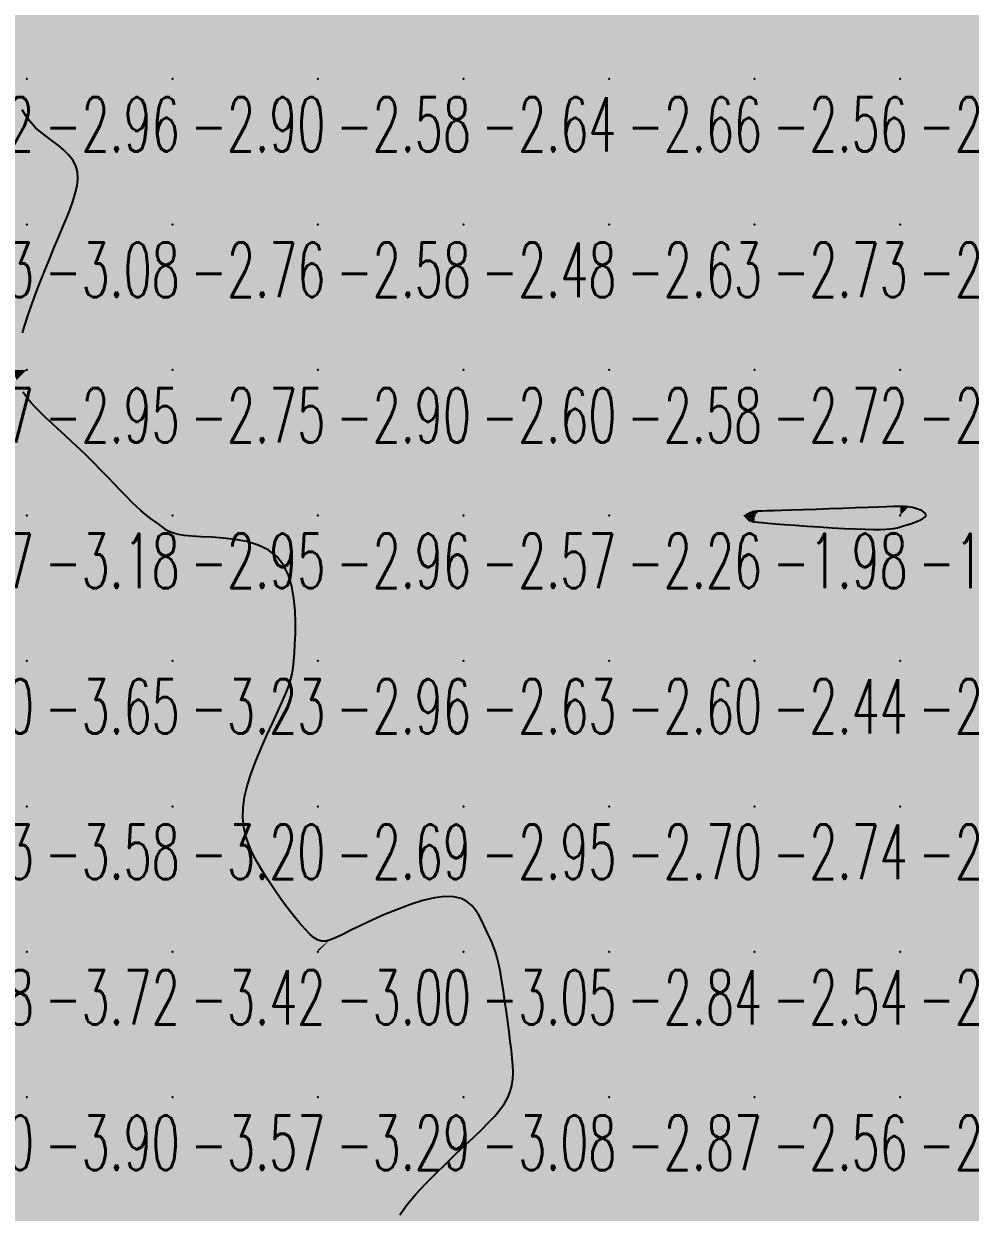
# Model space of a CAD drawing. Header units: millimetres. Extents: x 88261 to 90953, y 390274 to 392322.
# Drawn here: x 90320 to 90385.1, y 391089.3 to 391171 of the extents above; entities that cross this region are included whole.
import ezdxf
from ezdxf.enums import TextEntityAlignment as Align

# ---------------------------------------------------------------- set-up
doc = ezdxf.new("R2010")
doc.units = ezdxf.units.MM
doc.header["$LTSCALE"] = 25
for name, color, linetype in [('CN_03_00', 7, 'Continuous'), ('COTEAlt', 7, 'Continuous'), ('TN_COLORIAGE', 7, 'Continuous')]:
    doc.layers.add(name, color=color, linetype=linetype)
doc.styles.add('Simplex 1.0', font='Simplex.shx', dxfattribs={"width": 0.99, "height": 2.5})
doc.styles.get("Standard").update_dxf_attribs({"font": 'times.ttf'})

# ---------------------------------------------------------------- blocks, each defined once
blk = doc.blocks.new('COTE')
at = {"color": 0}
blk.add_point((0, 0), dxfattribs=at)
at = {"layer": 'COTEAlt'}
blk.add_attdef('ALT', text='', height=3.75, dxfattribs=at).set_placement((1.25, -1.25), align=Align.TOP_LEFT)

msp = doc.modelspace()

# ---------------------------------------------------------------- linework, layer by layer
at = {"layer": 'CN_03_00', "elevation": -3, "flags": 128}
for points in [[(90319.96, 391149.783), (90320.121, 391150.314), (90320.304, 391150.885), (90320.512, 391151.492), (90320.743, 391152.133), (90320.994, 391152.802), (90321.262, 391153.49), (90321.54, 391154.19), (90321.826, 391154.894), (90322.114, 391155.595), (90322.401, 391156.284), (90322.681, 391156.954), (90322.95, 391157.599), (90323.197, 391158.216), (90323.411, 391158.804), (90323.582, 391159.361), (90323.699, 391159.888), (90323.75, 391160.382), (90323.725, 391160.844), (90323.613, 391161.27), (90323.408, 391161.662), (90323.125, 391162.025), (90322.782, 391162.362), (90322.399, 391162.681), (90321.996, 391162.987), (90321.593, 391163.285), (90321.207, 391163.58), (90320.859, 391163.88), (90320.564, 391164.186), (90320.317, 391164.496), (90320.107, 391164.806), (90319.927, 391165.109)], [(90345.868, 391089.172), (90346.38, 391089.867), (90346.982, 391090.581), (90347.645, 391091.299), (90348.343, 391092.009), (90349.047, 391092.695), (90349.73, 391093.344), (90350.368, 391093.944), (90350.956, 391094.499), (90351.491, 391095.014), (90351.97, 391095.497), (90352.392, 391095.953), (90352.754, 391096.389), (90353.055, 391096.811), (90353.292, 391097.226), (90353.464, 391097.639), (90353.577, 391098.059), (90353.64, 391098.49), (90353.66, 391098.942), (90353.644, 391099.42), (90353.599, 391099.931), (90353.535, 391100.483), (90353.458, 391101.082), (90353.374, 391101.731), (90353.286, 391102.417), (90353.194, 391103.124), (90353.097, 391103.834), (90352.996, 391104.529), (90352.891, 391105.194), (90352.783, 391105.81), (90352.672, 391106.361), (90352.559, 391106.835), (90352.441, 391107.241), (90352.32, 391107.594), (90352.194, 391107.908), (90352.064, 391108.198), (90351.927, 391108.479), (90351.784, 391108.764), (90351.635, 391109.07), (90351.475, 391109.404), (90351.294, 391109.752), (90351.078, 391110.096), (90350.812, 391110.414), (90350.483, 391110.689), (90350.077, 391110.899), (90349.58, 391111.025), (90348.977, 391111.048), (90348.262, 391110.955), (90347.459, 391110.761), (90346.598, 391110.489), (90345.711, 391110.159), (90344.829, 391109.796), (90343.982, 391109.42), (90343.2, 391109.054), (90342.517, 391108.72), (90341.952, 391108.438), (90341.493, 391108.216), (90341.117, 391108.059), (90340.801, 391107.974), (90340.524, 391107.965), (90340.263, 391108.04), (90339.995, 391108.202), (90339.697, 391108.459), (90339.354, 391108.811), (90338.969, 391109.249), (90338.556, 391109.755), (90338.123, 391110.315), (90337.684, 391110.914), (90337.248, 391111.536), (90336.827, 391112.167), (90336.432, 391112.791), (90336.073, 391113.397), (90335.759, 391113.991), (90335.496, 391114.584), (90335.292, 391115.187), (90335.155, 391115.81), (90335.09, 391116.463), (90335.107, 391117.158), (90335.211, 391117.904), (90335.406, 391118.708), (90335.677, 391119.554), (90336.003, 391120.421), (90336.366, 391121.29), (90336.744, 391122.14), (90337.119, 391122.951), (90337.47, 391123.702), (90337.777, 391124.374), (90338.027, 391124.953), (90338.221, 391125.458), (90338.367, 391125.915), (90338.475, 391126.35), (90338.551, 391126.788), (90338.604, 391127.256), (90338.641, 391127.779), (90338.671, 391128.383), (90338.697, 391129.085), (90338.706, 391129.864), (90338.681, 391130.688), (90338.603, 391131.526), (90338.457, 391132.348), (90338.223, 391133.123), (90337.885, 391133.819), (90337.426, 391134.406), (90336.836, 391134.861), (90336.139, 391135.196), (90335.37, 391135.432), (90334.561, 391135.587), (90333.744, 391135.682), (90332.953, 391135.737), (90332.222, 391135.773), (90331.582, 391135.808), (90331.059, 391135.86), (90330.644, 391135.929), (90330.319, 391136.011), (90330.069, 391136.105), (90329.875, 391136.206), (90329.721, 391136.311), (90329.59, 391136.418), (90329.465, 391136.523), (90329.33, 391136.625), (90329.181, 391136.729), (90329.014, 391136.843), (90328.826, 391136.975), (90328.614, 391137.132), (90328.375, 391137.321), (90328.105, 391137.551), (90327.802, 391137.828), (90327.463, 391138.158), (90327.091, 391138.535), (90326.689, 391138.951), (90326.261, 391139.398), (90325.812, 391139.868), (90325.345, 391140.352), (90324.863, 391140.843), (90324.37, 391141.332), (90323.871, 391141.813), (90323.373, 391142.282), (90322.883, 391142.735), (90322.41, 391143.17), (90321.96, 391143.584), (90321.542, 391143.974), (90321.162, 391144.338), (90320.83, 391144.672), (90320.55, 391144.975), (90320.318, 391145.248), (90320.129, 391145.493), (90319.977, 391145.714)]]:
    msp.add_lwpolyline(points, dxfattribs=at)
at = {"layer": 'CN_03_00', "elevation": -2, "flags": 128}
msp.add_lwpolyline([(90372.309, 391136.611), (90373.051, 391136.557), (90373.861, 391136.5), (90374.71, 391136.445), (90375.564, 391136.392), (90376.392, 391136.346), (90377.163, 391136.308), (90377.843, 391136.282), (90378.41, 391136.269), (90378.874, 391136.27), (90379.251, 391136.283), (90379.561, 391136.309), (90379.82, 391136.345), (90380.048, 391136.392), (90380.261, 391136.448), (90380.477, 391136.513), (90380.71, 391136.586), (90380.953, 391136.666), (90381.196, 391136.751), (90381.427, 391136.841), (90381.634, 391136.933), (90381.808, 391137.026), (90381.936, 391137.12), (90382.009, 391137.212), (90382.017, 391137.301), (90381.969, 391137.388), (90381.875, 391137.469), (90381.746, 391137.545), (90381.592, 391137.614), (90381.425, 391137.676), (90381.255, 391137.729), (90381.093, 391137.773), (90380.944, 391137.806), (90380.793, 391137.83), (90380.621, 391137.844), (90380.407, 391137.85), (90380.132, 391137.848), (90379.775, 391137.84), (90379.316, 391137.824), (90378.735, 391137.803), (90378.021, 391137.778), (90377.202, 391137.748), (90376.313, 391137.717), (90375.391, 391137.684), (90374.472, 391137.652), (90373.592, 391137.622), (90372.788, 391137.595), (90372.095, 391137.573), (90371.541, 391137.557), (90371.115, 391137.545), (90370.797, 391137.537), (90370.57, 391137.53), (90370.411, 391137.523), (90370.303, 391137.515), (90370.226, 391137.505), (90370.16, 391137.491), (90370.089, 391137.471), (90370.014, 391137.447), (90369.937, 391137.418), (90369.862, 391137.386), (90369.793, 391137.35), (90369.733, 391137.312), (90369.685, 391137.271), (90369.653, 391137.229), (90369.639, 391137.187), (90369.642, 391137.144), (90369.659, 391137.101), (90369.688, 391137.059), (90369.726, 391137.018), (90369.77, 391136.979), (90369.819, 391136.943), (90369.869, 391136.91), (90369.921, 391136.881), (90369.99, 391136.853), (90370.09, 391136.827), (90370.24, 391136.8), (90370.457, 391136.772), (90370.756, 391136.74), (90371.154, 391136.703), (90371.669, 391136.661), (90372.309, 391136.611)], close=True, dxfattribs=at)
at = {"layer": 'TN_COLORIAGE', "color": 111}
for points in [[(90317.562, 391167.239, -2.849), (90314.577, 391171.568, -2.849), (90320.249, 391167.239, -2.849), (90320.249, 391177.239, -2.849)], [(90328.27, 391175.261, -2.849), (90329.602, 391177.239, -2.849), (90320.249, 391167.239, -2.849), (90320.249, 391177.239, -2.849)], [(90350.249, 391167.239, -2.835), (90360.249, 391167.239, -2.835), (90360.249, 391177.239, -2.835)], [(90356.243, 391177.239, -2.638), (90350.249, 391173.184, -2.638), (90360.249, 391177.239, -2.638), (90350.249, 391167.239, -2.638)], [(90368.974, 391177.239, -2.656), (90369.594, 391176.584, -2.656), (90360.249, 391177.239, -2.656), (90360.249, 391167.239, -2.656)], [(90369.594, 391176.584, -2.559), (90370.249, 391176.721, -2.559), (90360.249, 391167.239, -2.559), (90370.249, 391167.239, -2.559)], [(90370.249, 391176.721, -2.494), (90370.704, 391177.239, -2.494), (90370.249, 391167.239, -2.494), (90380.249, 391177.239, -2.494)], [(90370.249, 391167.239, -2.494), (90380.249, 391167.239, -2.494), (90380.249, 391177.239, -2.494)], [(90380.249, 391177.239, -2.406), (90380.249, 391167.239, -2.406), (90390.249, 391177.239, -2.406)], [(90390.249, 391177.239, -2), (90390.249, 391168.804, -2), (90380.249, 391167.239, -2), (90388.15, 391167.239, -2)], [(90328.27, 391175.261, -2.898), (90330.249, 391176.308, -2.898), (90320.249, 391167.239, -2.898), (90330.249, 391167.239, -2.898)], [(90330.249, 391176.308, -2.898), (90335.391, 391172.382, -2.898), (90330.249, 391167.239, -2.898)], [(90335.391, 391172.382, -2.583), (90340.249, 391175.362, -2.583), (90330.249, 391167.239, -2.583), (90340.249, 391167.239, -2.583)], [(90340.249, 391175.362, -2.583), (90346.526, 391173.517, -2.583), (90340.249, 391167.239, -2.583)], [(90350.249, 391173.184, -2.583), (90346.526, 391173.517, -2.583), (90350.249, 391167.239, -2.583), (90340.249, 391167.239, -2.583)], [(90317.562, 391167.239, -2.958), (90319.502, 391166.493, -2.958), (90320.249, 391167.239, -2.958)], [(90320.249, 391163.784, -2.958), (90319.502, 391166.493, -2.958), (90320.249, 391167.239, -2.958)], [(90320.249, 391163.784, -2.898), (90324.659, 391161.649, -2.898), (90320.249, 391167.239, -2.898), (90330.249, 391167.239, -2.898)], [(90324.659, 391161.649, -2.765), (90322.795, 391157.239, -2.765), (90330.249, 391167.239, -2.765), (90330.249, 391157.239, -2.765)], [(90330.249, 391157.239, -2.583), (90340.249, 391157.239, -2.583), (90340.249, 391167.239, -2.583)], [(90330.249, 391167.239, -2.583), (90330.249, 391157.239, -2.583), (90340.249, 391167.239, -2.583)], [(90350.249, 391157.239, -2.577), (90350.249, 391167.239, -2.577), (90340.249, 391157.239, -2.577)], [(90340.249, 391167.239, -2.638), (90340.249, 391157.239, -2.638), (90350.249, 391167.239, -2.638)], [(90350.249, 391157.239, -2.656), (90360.249, 391157.239, -2.656), (90360.249, 391167.239, -2.656)], [(90350.249, 391157.239, -2.638), (90360.249, 391167.239, -2.638), (90350.249, 391167.239, -2.638)], [(90360.249, 391167.239, -2.559), (90360.249, 391157.239, -2.559), (90370.249, 391167.239, -2.559)], [(90360.249, 391157.239, -2.559), (90370.249, 391157.239, -2.559), (90370.249, 391167.239, -2.559)], [(90370.249, 391167.239, -2.284), (90370.249, 391157.239, -2.284), (90380.249, 391167.239, -2.284)], [(90370.249, 391157.239, -2.284), (90380.249, 391157.239, -2.284), (90380.249, 391167.239, -2.284)], [(90380.249, 391157.239, -2), (90389.398, 391166.389, -2), (90380.249, 391167.239, -2), (90388.15, 391167.239, -2)], [(90380.249, 391157.239, -2), (90389.398, 391166.389, -2), (90390.249, 391157.239, -2), (90390.249, 391166.268, -2)], [(90320.249, 391151.118, -2.765), (90322.795, 391157.239, -2.765), (90320.249, 391147.239, -2.765), (90330.249, 391157.239, -2.765)], [(90320.249, 391147.239, -2.765), (90330.249, 391147.239, -2.765), (90330.249, 391157.239, -2.765)], [(90330.249, 391147.239, -2.577), (90340.249, 391147.239, -2.577), (90340.249, 391157.239, -2.577)], [(90330.249, 391157.239, -2.577), (90330.249, 391147.239, -2.577), (90340.249, 391157.239, -2.577)], [(90350.249, 391147.239, -2.903), (90350.249, 391157.239, -2.903), (90340.249, 391147.239, -2.903)], [(90340.249, 391157.239, -2.476), (90340.249, 391147.239, -2.476), (90350.249, 391157.239, -2.476)], [(90350.249, 391147.239, -2.626), (90360.249, 391147.239, -2.626), (90360.249, 391157.239, -2.626)], [(90350.249, 391147.239, -2.476), (90360.249, 391157.239, -2.476), (90350.249, 391157.239, -2.476)], [(90360.249, 391157.239, -2.732), (90360.249, 391147.239, -2.732), (90370.249, 391157.239, -2.732)], [(90360.249, 391147.239, -2.732), (90370.249, 391147.239, -2.732), (90370.249, 391157.239, -2.732)], [(90370.249, 391157.239, -2.81), (90370.249, 391147.239, -2.81), (90380.249, 391157.239, -2.81)], [(90370.249, 391147.239, -2.81), (90380.249, 391147.239, -2.81), (90380.249, 391157.239, -2.81)], [(90380.249, 391157.239, -2.7), (90380.249, 391147.239, -2.7), (90390.249, 391157.239, -2.7)], [(90380.249, 391147.239, -2.7), (90390.249, 391147.239, -2.7), (90390.249, 391157.239, -2.7)], [(90320.249, 391151.118, -2.949), (90319.28, 391147.239, -2.949), (90320.249, 391147.239, -2.949)], [(90319.28, 391147.239, -2.949), (90319.54, 391146.531, -2.949), (90320.249, 391147.239, -2.949)], [(90320.249, 391145.016, -2.949), (90319.54, 391146.531, -2.949), (90320.249, 391147.239, -2.949)], [(90320.249, 391145.016, -2.753), (90324.444, 391141.435, -2.753), (90320.249, 391147.239, -2.753), (90330.249, 391147.239, -2.753)], [(90328.196, 391137.239, -2.753), (90324.444, 391141.435, -2.753), (90330.249, 391137.239, -2.753), (90330.249, 391147.239, -2.753)], [(90330.249, 391137.239, -2.903), (90340.249, 391137.239, -2.903), (90340.249, 391147.239, -2.903)], [(90330.249, 391147.239, -2.903), (90330.249, 391137.239, -2.903), (90340.249, 391147.239, -2.903)], [(90350.249, 391137.239, -2.964), (90350.249, 391147.239, -2.964), (90340.249, 391137.239, -2.964)], [(90340.249, 391147.239, -2.599), (90340.249, 391137.239, -2.599), (90350.249, 391147.239, -2.599)], [(90350.249, 391137.239, -2.581), (90360.249, 391137.239, -2.581), (90360.249, 391147.239, -2.581)], [(90350.249, 391137.239, -2.599), (90360.249, 391147.239, -2.599), (90350.249, 391147.239, -2.599)], [(90360.249, 391147.239, -2.723), (90360.249, 391137.239, -2.723), (90370.249, 391147.239, -2.723)], [(90370.249, 391147.239, -2), (90370.249, 391137.549, -2), (90360.249, 391137.239, -2), (90369.447, 391137.239, -2)], [(90380.249, 391147.239, -2), (90370.518, 391137.509, -2), (90370.249, 391147.239, -2), (90370.249, 391137.549, -2)], [(90380.249, 391137.856, -2.834), (90370.518, 391137.509, -2.834), (90380.249, 391147.239, -2.834)], [(90380.249, 391147.239, -2), (90380.249, 391137.856, -2), (90390.249, 391147.239, -2), (90380.895, 391137.886, -2)], [(90390.249, 391147.239, -2), (90380.895, 391137.886, -2), (90390.249, 391137.239, -2), (90382.727, 391137.239, -2)], [(90328.196, 391137.239, -2.954), (90329.586, 391136.576, -2.954), (90330.249, 391137.239, -2.954)], [(90330.249, 391135.593, -2.954), (90329.586, 391136.576, -2.954), (90330.249, 391137.239, -2.954)], [(90338.91, 391135.901, -2.954), (90330.249, 391135.593, -2.954), (90340.249, 391137.239, -2.954), (90330.249, 391137.239, -2.954)], [(90338.91, 391135.901, -2.956), (90338.667, 391127.239, -2.956), (90340.249, 391137.239, -2.956), (90340.249, 391127.239, -2.956)], [(90350.249, 391127.239, -2.956), (90350.249, 391137.239, -2.956), (90340.249, 391127.239, -2.956)], [(90340.249, 391137.239, -2.568), (90340.249, 391127.239, -2.568), (90350.249, 391137.239, -2.568)], [(90350.249, 391127.239, -2.568), (90360.249, 391137.239, -2.568), (90350.249, 391137.239, -2.568)], [(90350.249, 391127.239, -2.265), (90360.249, 391127.239, -2.265), (90360.249, 391137.239, -2.265)], [(90360.249, 391127.239, -2), (90369.88, 391136.87, -2), (90360.249, 391137.239, -2), (90369.447, 391137.239, -2)], [(90380.249, 391127.239, -2), (90380.249, 391136.427, -2), (90390.249, 391137.239, -2), (90382.727, 391137.239, -2)], [(90380.249, 391127.239, -2.167), (90390.249, 391127.239, -2.167), (90390.249, 391137.239, -2.167)], [(90360.249, 391127.239, -2), (90369.88, 391136.87, -2), (90370.249, 391127.239, -2), (90370.249, 391136.741, -2)], [(90379.14, 391136.131, -2.44), (90370.249, 391136.741, -2.44), (90370.249, 391127.239, -2.44)], [(90380.249, 391127.239, -2), (90380.249, 391136.427, -2), (90370.249, 391127.239, -2), (90379.14, 391136.131, -2)], [(90338.451, 391125.441, -2.693), (90334.195, 391117.239, -2.693), (90340.249, 391127.239, -2.693), (90340.249, 391117.239, -2.693)], [(90338.451, 391125.441, -2.956), (90338.667, 391127.239, -2.956), (90340.249, 391127.239, -2.956)], [(90350.249, 391117.239, -2.693), (90350.249, 391127.239, -2.693), (90340.249, 391117.239, -2.693)], [(90340.249, 391127.239, -2.633), (90340.249, 391117.239, -2.633), (90350.249, 391127.239, -2.633)], [(90350.249, 391117.239, -2.603), (90360.249, 391117.239, -2.603), (90360.249, 391127.239, -2.603)], [(90350.249, 391117.239, -2.633), (90360.249, 391127.239, -2.633), (90350.249, 391127.239, -2.633)], [(90360.249, 391127.239, -2.44), (90360.249, 391117.239, -2.44), (90370.249, 391127.239, -2.44)], [(90360.249, 391117.239, -2.44), (90370.249, 391117.239, -2.44), (90370.249, 391127.239, -2.44)], [(90370.249, 391127.239, -2.621), (90370.249, 391117.239, -2.621), (90380.249, 391127.239, -2.621)], [(90370.249, 391117.239, -2.621), (90380.249, 391117.239, -2.621), (90380.249, 391127.239, -2.621)], [(90380.249, 391127.239, -2.39), (90380.249, 391117.239, -2.39), (90390.249, 391127.239, -2.39)], [(90380.249, 391117.239, -2.39), (90390.249, 391117.239, -2.39), (90390.249, 391127.239, -2.39)], [(90334.195, 391117.239, -2.693), (90336.037, 391113.028, -2.693), (90340.249, 391117.239, -2.693)], [(90340.249, 391107.396, -2.693), (90336.037, 391113.028, -2.693), (90340.249, 391117.239, -2.693)], [(90341.15, 391108.141, -2.693), (90340.249, 391107.396, -2.693), (90350.249, 391117.239, -2.693), (90340.249, 391117.239, -2.693)], [(90341.15, 391108.141, -2.951), (90350.249, 391112.361, -2.951), (90350.249, 391117.239, -2.951)], [(90350.249, 391112.361, -2.698), (90351.714, 391108.705, -2.698), (90350.249, 391117.239, -2.698), (90360.249, 391117.239, -2.698)], [(90352.702, 391107.239, -2.698), (90351.714, 391108.705, -2.698), (90360.249, 391107.239, -2.698), (90360.249, 391117.239, -2.698)], [(90360.249, 391117.239, -2.739), (90360.249, 391107.239, -2.739), (90370.249, 391117.239, -2.739)], [(90360.249, 391107.239, -2.739), (90370.249, 391107.239, -2.739), (90370.249, 391117.239, -2.739)], [(90370.249, 391117.239, -2.95), (90370.249, 391107.239, -2.95), (90380.249, 391117.239, -2.95)], [(90370.249, 391107.239, -2.95), (90380.249, 391107.239, -2.95), (90380.249, 391117.239, -2.95)], [(90380.249, 391117.239, -2.293), (90380.249, 391107.239, -2.293), (90390.249, 391117.239, -2.293)], [(90380.249, 391107.239, -2), (90389.399, 391107.239, -2), (90390.249, 391117.239, -2), (90390.249, 391109.086, -2)], [(90352.702, 391107.239, -2.841), (90353.512, 391100.503, -2.841), (90360.249, 391107.239, -2.841)], [(90353.997, 391097.239, -2.841), (90353.512, 391100.503, -2.841), (90360.249, 391097.239, -2.841), (90360.249, 391107.239, -2.841)], [(90360.249, 391107.239, -2.54), (90360.249, 391097.239, -2.54), (90370.249, 391107.239, -2.54)], [(90360.249, 391097.239, -2.54), (90370.249, 391097.239, -2.54), (90370.249, 391107.239, -2.54)], [(90370.249, 391107.239, -2.714), (90370.249, 391097.239, -2.714), (90380.249, 391107.239, -2.714)], [(90370.249, 391097.239, -2.714), (90380.249, 391097.239, -2.714), (90380.249, 391107.239, -2.714)], [(90380.249, 391107.239, -2), (90389.399, 391107.239, -2), (90380.249, 391097.239, -2), (90389.231, 391106.222, -2)], [(90380.249, 391097.239, -2), (90389.231, 391106.222, -2), (90390.249, 391097.239, -2), (90390.249, 391104.056, -2)], [(90350.249, 391087.239, -2.871), (90360.249, 391087.239, -2.871), (90360.249, 391097.239, -2.871)], [(90353.997, 391097.239, -2.846), (90350.249, 391093.896, -2.846), (90360.249, 391097.239, -2.846), (90350.249, 391087.239, -2.846)], [(90360.249, 391097.239, -2.563), (90360.249, 391087.239, -2.563), (90370.249, 391097.239, -2.563)], [(90360.249, 391087.239, -2.563), (90370.249, 391087.239, -2.563), (90370.249, 391097.239, -2.563)], [(90370.249, 391097.239, -2.586), (90370.249, 391087.239, -2.586), (90380.249, 391097.239, -2.586)], [(90370.249, 391087.239, -2.586), (90380.249, 391087.239, -2.586), (90380.249, 391097.239, -2.586)], [(90380.249, 391097.239, -2.142), (90380.249, 391087.239, -2.142), (90390.249, 391097.239, -2.142)], [(90380.249, 391087.239, -2.142), (90390.249, 391087.239, -2.142), (90390.249, 391097.239, -2.142)], [(90343.386, 391087.239, -2.846), (90350.249, 391093.896, -2.846), (90350.249, 391087.239, -2.846)]]:
    msp.add_solid(points, dxfattribs=at)
at = {"layer": 'TN_COLORIAGE', "color": 121}
for points in [[(90310.249, 391157.239, -3), (90319.502, 391166.493, -3), (90320.249, 391157.239, -3), (90320.249, 391163.784, -3)], [(90324.659, 391161.649, -3.08), (90320.249, 391163.784, -3.08), (90320.249, 391157.239, -3.08)], [(90322.795, 391157.239, -3.08), (90324.659, 391161.649, -3.08), (90320.249, 391157.239, -3.08)], [(90310.249, 391157.239, -3.08), (90310.249, 391147.239, -3.08), (90320.249, 391157.239, -3.08)], [(90310.249, 391147.239, -3), (90319.28, 391147.239, -3), (90320.249, 391157.239, -3), (90320.249, 391151.118, -3)], [(90322.795, 391157.239, -3.08), (90320.249, 391151.118, -3.08), (90320.249, 391157.239, -3.08)], [(90310.249, 391137.239, -3), (90319.54, 391146.531, -3), (90320.249, 391137.239, -3), (90320.249, 391145.016, -3)], [(90324.444, 391141.435, -3.178), (90320.249, 391145.016, -3.178), (90320.249, 391137.239, -3.178)], [(90324.444, 391141.435, -3.178), (90328.196, 391137.239, -3.178), (90320.249, 391137.239, -3.178)], [(90310.249, 391137.239, -3.178), (90310.249, 391127.239, -3.178), (90320.249, 391137.239, -3.178)], [(90310.249, 391127.239, -3.178), (90320.249, 391127.239, -3.178), (90320.249, 391137.239, -3.178)], [(90320.249, 391127.239, -3), (90329.586, 391136.576, -3), (90320.249, 391137.239, -3), (90328.196, 391137.239, -3)], [(90320.249, 391127.239, -3), (90329.586, 391136.576, -3), (90330.249, 391127.239, -3), (90330.249, 391135.593, -3)], [(90338.667, 391127.239, -3.234), (90338.91, 391135.901, -3.234), (90330.249, 391127.239, -3.234)], [(90330.249, 391135.593, -3.234), (90338.91, 391135.901, -3.234), (90330.249, 391127.239, -3.234)], [(90310.249, 391127.239, -3.649), (90310.249, 391117.239, -3.649), (90320.249, 391127.239, -3.649)], [(90310.249, 391117.239, -3.649), (90320.249, 391117.239, -3.649), (90320.249, 391127.239, -3.649)], [(90320.249, 391127.239, -3.234), (90320.249, 391117.239, -3.234), (90330.249, 391127.239, -3.234)], [(90320.249, 391117.239, -3.234), (90330.249, 391117.239, -3.234), (90330.249, 391127.239, -3.234)], [(90330.249, 391127.239, -3), (90338.667, 391127.239, -3), (90330.249, 391117.239, -3), (90338.451, 391125.441, -3)], [(90334.195, 391117.239, -3.2), (90338.451, 391125.441, -3.2), (90330.249, 391117.239, -3.2)], [(90310.249, 391117.239, -3.585), (90310.249, 391107.239, -3.585), (90320.249, 391117.239, -3.585)], [(90310.249, 391107.239, -3.585), (90320.249, 391107.239, -3.585), (90320.249, 391117.239, -3.585)], [(90320.249, 391117.239, -3.2), (90320.249, 391107.239, -3.2), (90330.249, 391117.239, -3.2)], [(90320.249, 391107.239, -3.2), (90330.249, 391107.239, -3.2), (90330.249, 391117.239, -3.2)], [(90330.249, 391107.239, -3), (90336.037, 391113.028, -3), (90330.249, 391117.239, -3), (90334.195, 391117.239, -3)], [(90330.249, 391107.239, -3), (90336.037, 391113.028, -3), (90340.249, 391107.239, -3), (90340.249, 391107.396, -3)], [(90350.249, 391107.239, -3), (90350.249, 391112.361, -3), (90340.249, 391107.239, -3), (90341.15, 391108.141, -3)], [(90351.714, 391108.705, -3.052), (90350.249, 391112.361, -3.052), (90350.249, 391107.239, -3.052)], [(90351.714, 391108.705, -3.052), (90352.702, 391107.239, -3.052), (90350.249, 391107.239, -3.052)], [(90340.249, 391107.396, -3.005), (90341.15, 391108.141, -3.005), (90340.249, 391107.239, -3.005)], [(90310.249, 391103.012, -3.718), (90315.414, 391102.405, -3.718), (90310.249, 391107.239, -3.718), (90320.249, 391107.239, -3.718)], [(90317.723, 391097.239, -3.718), (90315.414, 391102.405, -3.718), (90320.249, 391097.239, -3.718), (90320.249, 391107.239, -3.718)], [(90320.249, 391107.239, -3.422), (90320.249, 391097.239, -3.422), (90330.249, 391107.239, -3.422)], [(90320.249, 391097.239, -3.422), (90330.249, 391097.239, -3.422), (90330.249, 391107.239, -3.422)], [(90330.249, 391097.239, -3.005), (90340.249, 391097.239, -3.005), (90340.249, 391107.239, -3.005)], [(90330.249, 391107.239, -3.005), (90330.249, 391097.239, -3.005), (90340.249, 391107.239, -3.005)], [(90350.249, 391097.239, -3.289), (90350.249, 391107.239, -3.289), (90340.249, 391097.239, -3.289)], [(90340.249, 391107.239, -3.052), (90340.249, 391097.239, -3.052), (90350.249, 391107.239, -3.052)], [(90350.249, 391097.239, -3), (90353.512, 391100.503, -3), (90350.249, 391107.239, -3), (90352.702, 391107.239, -3)], [(90353.512, 391100.503, -3.077), (90353.997, 391097.239, -3.077), (90350.249, 391097.239, -3.077)], [(90316.299, 391093.289, -3.688), (90313.575, 391087.239, -3.688), (90320.249, 391097.239, -3.688), (90320.249, 391087.239, -3.688)], [(90316.299, 391093.289, -3.898), (90317.723, 391097.239, -3.898), (90320.249, 391097.239, -3.898)], [(90320.249, 391097.239, -3.571), (90320.249, 391087.239, -3.571), (90330.249, 391097.239, -3.571)], [(90320.249, 391087.239, -3.571), (90330.249, 391087.239, -3.571), (90330.249, 391097.239, -3.571)], [(90330.249, 391087.239, -3.289), (90340.249, 391087.239, -3.289), (90340.249, 391097.239, -3.289)], [(90330.249, 391097.239, -3.289), (90330.249, 391087.239, -3.289), (90340.249, 391097.239, -3.289)], [(90350.249, 391097.239, -3), (90350.249, 391093.896, -3), (90340.249, 391087.239, -3), (90343.386, 391087.239, -3)], [(90340.249, 391097.239, -3.077), (90340.249, 391087.239, -3.077), (90350.249, 391097.239, -3.077)], [(90350.249, 391093.896, -3.077), (90353.997, 391097.239, -3.077), (90350.249, 391097.239, -3.077)]]:
    msp.add_solid(points, dxfattribs=at)
at = {"layer": 'TN_COLORIAGE', "color": 101}
for points in [[(90369.447, 391137.239, -1.977), (90370.249, 391137.549, -1.977), (90370.249, 391137.239, -1.977)], [(90369.447, 391137.239, -1.977), (90369.88, 391136.87, -1.977), (90370.249, 391137.239, -1.977)], [(90370.249, 391136.741, -1.977), (90369.88, 391136.87, -1.977), (90370.249, 391137.239, -1.977)], [(90370.518, 391137.509, -1.945), (90380.249, 391137.856, -1.945), (90370.249, 391137.239, -1.945), (90380.249, 391137.239, -1.945)], [(90370.249, 391137.549, -1.977), (90370.518, 391137.509, -1.977), (90370.249, 391137.239, -1.977)], [(90370.249, 391136.741, -1.945), (90379.14, 391136.131, -1.945), (90370.249, 391137.239, -1.945), (90380.249, 391137.239, -1.945)], [(90379.14, 391136.131, -1.945), (90380.249, 391136.427, -1.945), (90380.249, 391137.239, -1.945)], [(90380.895, 391137.886, -1.945), (90380.249, 391137.856, -1.945), (90380.249, 391137.239, -1.945)], [(90382.727, 391137.239, -1.945), (90380.895, 391137.886, -1.945), (90380.249, 391137.239, -1.945)], [(90382.727, 391137.239, -1.945), (90380.249, 391136.427, -1.945), (90380.249, 391137.239, -1.945)]]:
    msp.add_solid(points, dxfattribs=at)

# ---------------------------------------------------------------- block references
at = {"layer": 'COTEAlt'}
ref = msp.add_blockref('COTE', (90310.249, 391167.239), dxfattribs=at)
ref.add_attrib('ALT', '-3.12', dxfattribs={"height": 3.75, "style": 'Simplex 1.0', "width": 0.6}).set_placement((90311.499, 391165.989), align=Align.TOP_LEFT)
ref = msp.add_blockref('COTE', (90320.249, 391167.239), dxfattribs=at)
ref.add_attrib('ALT', '-2.96', dxfattribs={"height": 3.75, "style": 'Simplex 1.0', "width": 0.6}).set_placement((90321.499, 391165.989), align=Align.TOP_LEFT)
ref = msp.add_blockref('COTE', (90330.249, 391167.239), dxfattribs=at)
ref.add_attrib('ALT', '-2.90', dxfattribs={"height": 3.75, "style": 'Simplex 1.0', "width": 0.6}).set_placement((90331.499, 391165.989), align=Align.TOP_LEFT)
ref = msp.add_blockref('COTE', (90340.249, 391167.239), dxfattribs=at)
ref.add_attrib('ALT', '-2.58', dxfattribs={"height": 3.75, "style": 'Simplex 1.0', "width": 0.6}).set_placement((90341.499, 391165.989), align=Align.TOP_LEFT)
ref = msp.add_blockref('COTE', (90350.249, 391167.239), dxfattribs=at)
ref.add_attrib('ALT', '-2.64', dxfattribs={"height": 3.75, "style": 'Simplex 1.0', "width": 0.6}).set_placement((90351.499, 391165.989), align=Align.TOP_LEFT)
ref = msp.add_blockref('COTE', (90360.249, 391167.239), dxfattribs=at)
ref.add_attrib('ALT', '-2.66', dxfattribs={"height": 3.75, "style": 'Simplex 1.0', "width": 0.6}).set_placement((90361.499, 391165.989), align=Align.TOP_LEFT)
ref = msp.add_blockref('COTE', (90370.249, 391167.239), dxfattribs=at)
ref.add_attrib('ALT', '-2.56', dxfattribs={"height": 3.75, "style": 'Simplex 1.0', "width": 0.6}).set_placement((90371.499, 391165.989), align=Align.TOP_LEFT)
ref = msp.add_blockref('COTE', (90380.249, 391167.239), dxfattribs=at)
ref.add_attrib('ALT', '-2.28', dxfattribs={"height": 3.75, "style": 'Simplex 1.0', "width": 0.6}).set_placement((90381.499, 391165.989), align=Align.TOP_LEFT)
ref = msp.add_blockref('COTE', (90310.249, 391157.239), dxfattribs=at)
ref.add_attrib('ALT', '-3.53', dxfattribs={"height": 3.75, "style": 'Simplex 1.0', "width": 0.6}).set_placement((90311.499, 391155.989), align=Align.TOP_LEFT)
ref = msp.add_blockref('COTE', (90320.249, 391157.239), dxfattribs=at)
ref.add_attrib('ALT', '-3.08', dxfattribs={"height": 3.75, "style": 'Simplex 1.0', "width": 0.6}).set_placement((90321.499, 391155.989), align=Align.TOP_LEFT)
ref = msp.add_blockref('COTE', (90330.249, 391157.239), dxfattribs=at)
ref.add_attrib('ALT', '-2.76', dxfattribs={"height": 3.75, "style": 'Simplex 1.0', "width": 0.6}).set_placement((90331.499, 391155.989), align=Align.TOP_LEFT)
ref = msp.add_blockref('COTE', (90340.249, 391157.239), dxfattribs=at)
ref.add_attrib('ALT', '-2.58', dxfattribs={"height": 3.75, "style": 'Simplex 1.0', "width": 0.6}).set_placement((90341.499, 391155.989), align=Align.TOP_LEFT)
ref = msp.add_blockref('COTE', (90350.249, 391157.239), dxfattribs=at)
ref.add_attrib('ALT', '-2.48', dxfattribs={"height": 3.75, "style": 'Simplex 1.0', "width": 0.6}).set_placement((90351.499, 391155.989), align=Align.TOP_LEFT)
ref = msp.add_blockref('COTE', (90360.249, 391157.239), dxfattribs=at)
ref.add_attrib('ALT', '-2.63', dxfattribs={"height": 3.75, "style": 'Simplex 1.0', "width": 0.6}).set_placement((90361.499, 391155.989), align=Align.TOP_LEFT)
ref = msp.add_blockref('COTE', (90370.249, 391157.239), dxfattribs=at)
ref.add_attrib('ALT', '-2.73', dxfattribs={"height": 3.75, "style": 'Simplex 1.0', "width": 0.6}).set_placement((90371.499, 391155.989), align=Align.TOP_LEFT)
ref = msp.add_blockref('COTE', (90380.249, 391157.239), dxfattribs=at)
ref.add_attrib('ALT', '-2.81', dxfattribs={"height": 3.75, "style": 'Simplex 1.0', "width": 0.6}).set_placement((90381.499, 391155.989), align=Align.TOP_LEFT)
ref = msp.add_blockref('COTE', (90310.249, 391147.239), dxfattribs=at)
ref.add_attrib('ALT', '-3.47', dxfattribs={"height": 3.75, "style": 'Simplex 1.0', "width": 0.6}).set_placement((90311.499, 391145.989), align=Align.TOP_LEFT)
ref = msp.add_blockref('COTE', (90320.249, 391147.239), dxfattribs=at)
ref.add_attrib('ALT', '-2.95', dxfattribs={"height": 3.75, "style": 'Simplex 1.0', "width": 0.6}).set_placement((90321.499, 391145.989), align=Align.TOP_LEFT)
ref = msp.add_blockref('COTE', (90330.249, 391147.239), dxfattribs=at)
ref.add_attrib('ALT', '-2.75', dxfattribs={"height": 3.75, "style": 'Simplex 1.0', "width": 0.6}).set_placement((90331.499, 391145.989), align=Align.TOP_LEFT)
ref = msp.add_blockref('COTE', (90340.249, 391147.239), dxfattribs=at)
ref.add_attrib('ALT', '-2.90', dxfattribs={"height": 3.75, "style": 'Simplex 1.0', "width": 0.6}).set_placement((90341.499, 391145.989), align=Align.TOP_LEFT)
ref = msp.add_blockref('COTE', (90350.249, 391147.239), dxfattribs=at)
ref.add_attrib('ALT', '-2.60', dxfattribs={"height": 3.75, "style": 'Simplex 1.0', "width": 0.6}).set_placement((90351.499, 391145.989), align=Align.TOP_LEFT)
ref = msp.add_blockref('COTE', (90360.249, 391147.239), dxfattribs=at)
ref.add_attrib('ALT', '-2.58', dxfattribs={"height": 3.75, "style": 'Simplex 1.0', "width": 0.6}).set_placement((90361.499, 391145.989), align=Align.TOP_LEFT)
ref = msp.add_blockref('COTE', (90370.249, 391147.239), dxfattribs=at)
ref.add_attrib('ALT', '-2.72', dxfattribs={"height": 3.75, "style": 'Simplex 1.0', "width": 0.6}).set_placement((90371.499, 391145.989), align=Align.TOP_LEFT)
ref = msp.add_blockref('COTE', (90380.249, 391147.239), dxfattribs=at)
ref.add_attrib('ALT', '-2.83', dxfattribs={"height": 3.75, "style": 'Simplex 1.0', "width": 0.6}).set_placement((90381.499, 391145.989), align=Align.TOP_LEFT)
ref = msp.add_blockref('COTE', (90310.249, 391137.239), dxfattribs=at)
ref.add_attrib('ALT', '-3.67', dxfattribs={"height": 3.75, "style": 'Simplex 1.0', "width": 0.6}).set_placement((90311.499, 391135.989), align=Align.TOP_LEFT)
ref = msp.add_blockref('COTE', (90320.249, 391137.239), dxfattribs=at)
ref.add_attrib('ALT', '-3.18', dxfattribs={"height": 3.75, "style": 'Simplex 1.0', "width": 0.6}).set_placement((90321.499, 391135.989), align=Align.TOP_LEFT)
ref = msp.add_blockref('COTE', (90330.249, 391137.239), dxfattribs=at)
ref.add_attrib('ALT', '-2.95', dxfattribs={"height": 3.75, "style": 'Simplex 1.0', "width": 0.6}).set_placement((90331.499, 391135.989), align=Align.TOP_LEFT)
ref = msp.add_blockref('COTE', (90340.249, 391137.239), dxfattribs=at)
ref.add_attrib('ALT', '-2.96', dxfattribs={"height": 3.75, "style": 'Simplex 1.0', "width": 0.6}).set_placement((90341.499, 391135.989), align=Align.TOP_LEFT)
ref = msp.add_blockref('COTE', (90350.249, 391137.239), dxfattribs=at)
ref.add_attrib('ALT', '-2.57', dxfattribs={"height": 3.75, "style": 'Simplex 1.0', "width": 0.6}).set_placement((90351.499, 391135.989), align=Align.TOP_LEFT)
ref = msp.add_blockref('COTE', (90360.249, 391137.239), dxfattribs=at)
ref.add_attrib('ALT', '-2.26', dxfattribs={"height": 3.75, "style": 'Simplex 1.0', "width": 0.6}).set_placement((90361.499, 391135.989), align=Align.TOP_LEFT)
ref = msp.add_blockref('COTE', (90370.249, 391137.239), dxfattribs=at)
ref.add_attrib('ALT', '-1.98', dxfattribs={"height": 3.75, "style": 'Simplex 1.0', "width": 0.6}).set_placement((90371.499, 391135.989), align=Align.TOP_LEFT)
ref = msp.add_blockref('COTE', (90380.249, 391137.239), dxfattribs=at)
ref.add_attrib('ALT', '-1.95', dxfattribs={"height": 3.75, "style": 'Simplex 1.0', "width": 0.6}).set_placement((90381.499, 391135.989), align=Align.TOP_LEFT)
ref = msp.add_blockref('COTE', (90310.249, 391127.239), dxfattribs=at)
ref.add_attrib('ALT', '-3.90', dxfattribs={"height": 3.75, "style": 'Simplex 1.0', "width": 0.6}).set_placement((90311.499, 391125.989), align=Align.TOP_LEFT)
ref = msp.add_blockref('COTE', (90320.249, 391127.239), dxfattribs=at)
ref.add_attrib('ALT', '-3.65', dxfattribs={"height": 3.75, "style": 'Simplex 1.0', "width": 0.6}).set_placement((90321.499, 391125.989), align=Align.TOP_LEFT)
ref = msp.add_blockref('COTE', (90330.249, 391127.239), dxfattribs=at)
ref.add_attrib('ALT', '-3.23', dxfattribs={"height": 3.75, "style": 'Simplex 1.0', "width": 0.6}).set_placement((90331.499, 391125.989), align=Align.TOP_LEFT)
ref = msp.add_blockref('COTE', (90340.249, 391127.239), dxfattribs=at)
ref.add_attrib('ALT', '-2.96', dxfattribs={"height": 3.75, "style": 'Simplex 1.0', "width": 0.6}).set_placement((90341.499, 391125.989), align=Align.TOP_LEFT)
ref = msp.add_blockref('COTE', (90350.249, 391127.239), dxfattribs=at)
ref.add_attrib('ALT', '-2.63', dxfattribs={"height": 3.75, "style": 'Simplex 1.0', "width": 0.6}).set_placement((90351.499, 391125.989), align=Align.TOP_LEFT)
ref = msp.add_blockref('COTE', (90360.249, 391127.239), dxfattribs=at)
ref.add_attrib('ALT', '-2.60', dxfattribs={"height": 3.75, "style": 'Simplex 1.0', "width": 0.6}).set_placement((90361.499, 391125.989), align=Align.TOP_LEFT)
ref = msp.add_blockref('COTE', (90370.249, 391127.239), dxfattribs=at)
ref.add_attrib('ALT', '-2.44', dxfattribs={"height": 3.75, "style": 'Simplex 1.0', "width": 0.6}).set_placement((90371.499, 391125.989), align=Align.TOP_LEFT)
ref = msp.add_blockref('COTE', (90380.249, 391127.239), dxfattribs=at)
ref.add_attrib('ALT', '-2.62', dxfattribs={"height": 3.75, "style": 'Simplex 1.0', "width": 0.6}).set_placement((90381.499, 391125.989), align=Align.TOP_LEFT)
ref = msp.add_blockref('COTE', (90310.249, 391117.239), dxfattribs=at)
ref.add_attrib('ALT', '-3.73', dxfattribs={"height": 3.75, "style": 'Simplex 1.0', "width": 0.6}).set_placement((90311.499, 391115.989), align=Align.TOP_LEFT)
ref = msp.add_blockref('COTE', (90320.249, 391117.239), dxfattribs=at)
ref.add_attrib('ALT', '-3.58', dxfattribs={"height": 3.75, "style": 'Simplex 1.0', "width": 0.6}).set_placement((90321.499, 391115.989), align=Align.TOP_LEFT)
ref = msp.add_blockref('COTE', (90330.249, 391117.239), dxfattribs=at)
ref.add_attrib('ALT', '-3.20', dxfattribs={"height": 3.75, "style": 'Simplex 1.0', "width": 0.6}).set_placement((90331.499, 391115.989), align=Align.TOP_LEFT)
ref = msp.add_blockref('COTE', (90340.249, 391117.239), dxfattribs=at)
ref.add_attrib('ALT', '-2.69', dxfattribs={"height": 3.75, "style": 'Simplex 1.0', "width": 0.6}).set_placement((90341.499, 391115.989), align=Align.TOP_LEFT)
ref = msp.add_blockref('COTE', (90350.249, 391117.239), dxfattribs=at)
ref.add_attrib('ALT', '-2.95', dxfattribs={"height": 3.75, "style": 'Simplex 1.0', "width": 0.6}).set_placement((90351.499, 391115.989), align=Align.TOP_LEFT)
ref = msp.add_blockref('COTE', (90360.249, 391117.239), dxfattribs=at)
ref.add_attrib('ALT', '-2.70', dxfattribs={"height": 3.75, "style": 'Simplex 1.0', "width": 0.6}).set_placement((90361.499, 391115.989), align=Align.TOP_LEFT)
ref = msp.add_blockref('COTE', (90370.249, 391117.239), dxfattribs=at)
ref.add_attrib('ALT', '-2.74', dxfattribs={"height": 3.75, "style": 'Simplex 1.0', "width": 0.6}).set_placement((90371.499, 391115.989), align=Align.TOP_LEFT)
ref = msp.add_blockref('COTE', (90380.249, 391117.239), dxfattribs=at)
ref.add_attrib('ALT', '-2.95', dxfattribs={"height": 3.75, "style": 'Simplex 1.0', "width": 0.6}).set_placement((90381.499, 391115.989), align=Align.TOP_LEFT)
ref = msp.add_blockref('COTE', (90310.249, 391107.239), dxfattribs=at)
ref.add_attrib('ALT', '-3.78', dxfattribs={"height": 3.75, "style": 'Simplex 1.0', "width": 0.6}).set_placement((90311.499, 391105.989), align=Align.TOP_LEFT)
ref = msp.add_blockref('COTE', (90320.249, 391107.239), dxfattribs=at)
ref.add_attrib('ALT', '-3.72', dxfattribs={"height": 3.75, "style": 'Simplex 1.0', "width": 0.6}).set_placement((90321.499, 391105.989), align=Align.TOP_LEFT)
ref = msp.add_blockref('COTE', (90330.249, 391107.239), dxfattribs=at)
ref.add_attrib('ALT', '-3.42', dxfattribs={"height": 3.75, "style": 'Simplex 1.0', "width": 0.6}).set_placement((90331.499, 391105.989), align=Align.TOP_LEFT)
ref = msp.add_blockref('COTE', (90340.249, 391107.239), dxfattribs=at)
ref.add_attrib('ALT', '-3.00', dxfattribs={"height": 3.75, "style": 'Simplex 1.0', "width": 0.6}).set_placement((90341.499, 391105.989), align=Align.TOP_LEFT)
ref = msp.add_blockref('COTE', (90350.249, 391107.239), dxfattribs=at)
ref.add_attrib('ALT', '-3.05', dxfattribs={"height": 3.75, "style": 'Simplex 1.0', "width": 0.6}).set_placement((90351.499, 391105.989), align=Align.TOP_LEFT)
ref = msp.add_blockref('COTE', (90360.249, 391107.239), dxfattribs=at)
ref.add_attrib('ALT', '-2.84', dxfattribs={"height": 3.75, "style": 'Simplex 1.0', "width": 0.6}).set_placement((90361.499, 391105.989), align=Align.TOP_LEFT)
ref = msp.add_blockref('COTE', (90370.249, 391107.239), dxfattribs=at)
ref.add_attrib('ALT', '-2.54', dxfattribs={"height": 3.75, "style": 'Simplex 1.0', "width": 0.6}).set_placement((90371.499, 391105.989), align=Align.TOP_LEFT)
ref = msp.add_blockref('COTE', (90380.249, 391107.239), dxfattribs=at)
ref.add_attrib('ALT', '-2.71', dxfattribs={"height": 3.75, "style": 'Simplex 1.0', "width": 0.6}).set_placement((90381.499, 391105.989), align=Align.TOP_LEFT)
ref = msp.add_blockref('COTE', (90310.249, 391097.239), dxfattribs=at)
ref.add_attrib('ALT', '-4.30', dxfattribs={"height": 3.75, "style": 'Simplex 1.0', "width": 0.6}).set_placement((90311.499, 391095.989), align=Align.TOP_LEFT)
ref = msp.add_blockref('COTE', (90320.249, 391097.239), dxfattribs=at)
ref.add_attrib('ALT', '-3.90', dxfattribs={"height": 3.75, "style": 'Simplex 1.0', "width": 0.6}).set_placement((90321.499, 391095.989), align=Align.TOP_LEFT)
ref = msp.add_blockref('COTE', (90330.249, 391097.239), dxfattribs=at)
ref.add_attrib('ALT', '-3.57', dxfattribs={"height": 3.75, "style": 'Simplex 1.0', "width": 0.6}).set_placement((90331.499, 391095.989), align=Align.TOP_LEFT)
ref = msp.add_blockref('COTE', (90340.249, 391097.239), dxfattribs=at)
ref.add_attrib('ALT', '-3.29', dxfattribs={"height": 3.75, "style": 'Simplex 1.0', "width": 0.6}).set_placement((90341.499, 391095.989), align=Align.TOP_LEFT)
ref = msp.add_blockref('COTE', (90350.249, 391097.239), dxfattribs=at)
ref.add_attrib('ALT', '-3.08', dxfattribs={"height": 3.75, "style": 'Simplex 1.0', "width": 0.6}).set_placement((90351.499, 391095.989), align=Align.TOP_LEFT)
ref = msp.add_blockref('COTE', (90360.249, 391097.239), dxfattribs=at)
ref.add_attrib('ALT', '-2.87', dxfattribs={"height": 3.75, "style": 'Simplex 1.0', "width": 0.6}).set_placement((90361.499, 391095.989), align=Align.TOP_LEFT)
ref = msp.add_blockref('COTE', (90370.249, 391097.239), dxfattribs=at)
ref.add_attrib('ALT', '-2.56', dxfattribs={"height": 3.75, "style": 'Simplex 1.0', "width": 0.6}).set_placement((90371.499, 391095.989), align=Align.TOP_LEFT)
ref = msp.add_blockref('COTE', (90380.249, 391097.239), dxfattribs=at)
ref.add_attrib('ALT', '-2.59', dxfattribs={"height": 3.75, "style": 'Simplex 1.0', "width": 0.6}).set_placement((90381.499, 391095.989), align=Align.TOP_LEFT)

doc.saveas('drawing.dxf')
